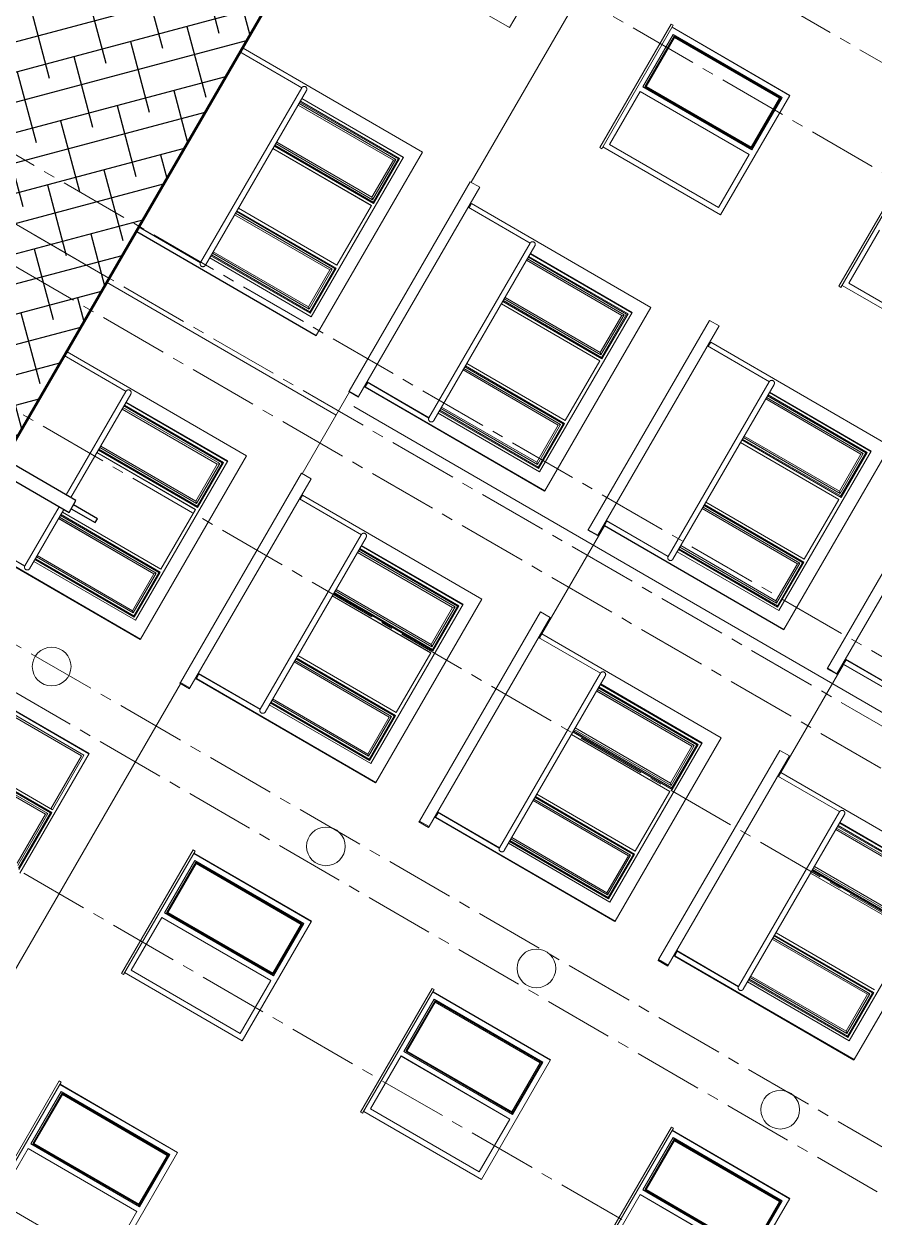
# Model space of a CAD drawing. Header units: millimetres. Extents: x 1373 to 40779, y 1939 to 6439.
# Drawn here: x 4470.7 to 4701.4, y 2608.4 to 2932.1 of the extents above; entities that cross this region are included whole.
import ezdxf

# ---------------------------------------------------------------- set-up
doc = ezdxf.new("R2010")
doc.units = ezdxf.units.MM
doc.linetypes.add('DASHDOTX2', pattern=[50.8, 25.4, -12.7, 0, -12.7])
doc.linetypes.add('IMPORT-CENTER2', pattern=[112.5, 75, -12.5, 12.5, -12.5])
for name, color, linetype, lineweight in [('A-DETL', 6, 'Continuous', 30), ('A-FLOR', 192, 'Continuous', 30), ('A-GLAZ', 151, 'Continuous', 18), ('A-WALL', 20, 'Continuous', 9), ('HESAPLAMALAR', 2, 'Continuous', 30), ('kest', 4, 'DASHDOTX2', 50), ('S-GRID', 252, 'IMPORT-CENTER2', 5)]:
    doc.layers.add(name, color=color, linetype=linetype, lineweight=lineweight)
doc.layers.add('Çember', color=7, linetype='Continuous')

# ---------------------------------------------------------------- blocks, each defined once
blk = doc.blocks.new('A$C1f4491a2')
at = {"layer": 'A-DETL', "lineweight": 25}
h = blk.add_hatch(dxfattribs=at)
h.set_pattern_fill('ANSI38', color=8, scale=10)
h.set_pattern_definition([(45, (-33470.303, -2688.517), (-22.45064, 22.45064), []), (135, (-33470.303, -2688.517), (-67.35192, 22.45064), [79.375, -47.625])])
h.paths.add_polyline_path([(0, 837.2), (0, 332.4), (3291.5, 332.4), (3291.5, 887.2), (1521.6, 887.2), (1521.6, 587.2), (270.3, 837.2)])
at = {"layer": 'A-FLOR', "color": 1, "lineweight": 20}
for p, q in [((1771.7, 1175.2), (1771.7, 1187.2)), ((1429.7, 1175.2), (532.4, 1175.2)), ((1795.7, 1175.2), (1693.2, 1175.2)), ((2906.6, 1175.2), (2058.7, 1175.2))]:
    blk.add_line(p, q, dxfattribs=at)
at = {"layer": 'A-GLAZ'}
for p, q in [((1200.2, 1884.7), (1200.2, 2021.2)), ((1200.3, 2021.2), (1200.3, 1884.7)), ((1206.1, 1884.7), (1206.1, 2021.2)), ((1206.1, 2021.2), (1271.7, 2021.2)), ((1207.2, 2020.3), (1207.2, 1886.5)), ((1207.2, 2020.3), (1270.7, 2020.3)), ((1270.7, 2020.3), (1269.6, 2019.2)), ((1270.7, 1886.5), (1270.7, 2020.3)), ((1271.6, 1884.7), (1271.6, 2021.2)), ((1271.7, 2021.2), (1271.7, 1884.7)), ((1277.7, 1879.7), (1277.7, 2027.2)), ((1208.1, 1887.5), (1208.1, 2019.2)), ((1208.1, 2019.2), (1269.6, 2019.2)), ((1269.5, 2019.2), (1269.5, 1887.5)), ((1269.6, 2019.2), (1269.6, 1887.5)), ((1442.8, 1787.2), (1442.8, 2012.2)), ((1442.8, 2012.2), (1443.4, 2012.2)), ((1673.2, 2012.2), (1443.4, 2012.2)), ((1443.4, 2012.2), (1443.4, 1787.2)), ((1673.2, 1787.2), (1673.2, 2012.2)), ((1808.7, 1787.2), (1808.7, 2012.2)), ((1809, 2012.2), (1809, 1787.2)), ((1458.4, 1869.8), (1458.4, 1997.2)), ((1458.4, 1997.2), (1658.2, 1997.2)), ((1460.6, 1869.8), (1460.6, 1994.2)), ((1460.6, 1994.2), (1460.6, 1994.2)), ((1461.7, 1993.2), (1460.6, 1994.2)), ((1460.6, 1994.2), (1517, 1994.2)), ((1460.6, 1994.2), (1460.6, 1869.8)), ((1517, 1994.2), (1516, 1993.2)), ((1517, 1994.2), (1517, 1869.8)), ((1597.9, 1869.8), (1597.9, 1994.2)), ((1598, 1869.8), (1598, 1994.2)), ((1654.4, 1994.2), (1654.4, 1869.8)), ((1657.4, 1997.2), (1657.4, 1869.8)), ((1657.6, 1869.8), (1657.6, 1997.2)), ((1658.2, 1997.2), (1658.2, 1869.8)), ((1461.7, 1869.8), (1461.7, 1993.2)), ((1516, 1993.2), (1461.7, 1993.2)), ((1465.6, 1989.2), (1463.9, 1991)), ((1463.9, 1991), (1463.9, 1869.8)), ((1513.8, 1991), (1463.9, 1991)), ((1465.6, 1989.2), (1465.6, 1869.8)), ((1512, 1989.2), (1465.6, 1989.2)), ((1513.8, 1991), (1512, 1989.2)), ((1512, 1989.2), (1512, 1869.8)), ((1512, 1869.8), (1512, 1989.2)), ((1513.8, 1869.8), (1513.8, 1991)), ((1516, 1993.2), (1516, 1869.8)), ((1520, 1869.8), (1520, 1993.2)), ((1594.8, 1993.2), (1594.8, 1869.8)), ((1594.9, 1993.2), (1594.9, 1869.8)), ((1599.2, 1993.1), (1599.2, 1869.8)), ((1601.1, 1869.8), (1601.1, 1991.1)), ((1603, 1989.2), (1603, 1869.8)), ((1649.3, 1989.2), (1649.3, 1869.8)), ((1649.4, 1869.8), (1649.4, 1989.2)), ((1651.3, 1869.8), (1651.3, 1991.1)), ((1653.3, 1993.1), (1653.3, 1869.8)), ((1125.7, 1879.7), (1280.6, 1879.7)), ((1200.3, 1884.7), (1133.9, 1884.7)), ((1271.7, 1884.7), (1206.1, 1884.7)), ((1207.2, 1886.5), (1208.1, 1887.5)), ((1207.2, 1886.5), (1270.7, 1886.5)), ((1269.6, 1887.5), (1208.1, 1887.5)), ((1270.7, 1886.5), (1269.6, 1887.5)), ((1280.6, 1879.7), (1280.6, 1877.2)), ((1280.6, 1877.2), (1125.7, 1877.2)), ((1449.2, 1869.8), (1448.2, 1869.8)), ((1668.1, 1869.8), (1449.2, 1869.8)), ((1668.1, 1869.8), (1667.2, 1869.8)), ((1448.2, 1863.8), (1449.2, 1863.8)), ((1448.8, 1786.2), (1448.8, 1863.8)), ((1449.2, 1863.9), (1449.2, 1786.2)), ((1449.2, 1863.8), (1668.1, 1863.8)), ((1667.2, 1863.8), (1668.1, 1863.8)), ((1668.1, 1863.9), (1668.1, 1786.2)), ((1814.4, 1786.2), (1814.4, 1863.8)), ((1814.6, 1863.9), (1814.6, 1786.2)), ((1443.4, 1787.2), (1442.8, 1787.2)), ((1443.4, 1787.2), (1448.8, 1787.2)), ((1668.1, 1787.2), (1673.2, 1787.2)), ((1809, 1787.2), (1808.7, 1787.2)), ((1809, 1787.2), (1814.4, 1787.2)), ((1429.8, 1786.2), (1430.9, 1786.2)), ((1429.8, 1786.2), (1429.8, 1774.2)), ((1430.9, 1774.2), (1429.8, 1774.2)), ((1430.9, 1786.2), (1693.2, 1786.2)), ((1430.9, 1774.2), (1430.9, 1786.2)), ((1693.2, 1774.2), (1430.9, 1774.2)), ((1693.2, 1774.2), (1693.2, 1786.2)), ((1795.7, 1786.2), (1796.2, 1786.2)), ((1795.7, 1786.2), (1795.7, 1774.2)), ((1796.2, 1774.2), (1795.7, 1774.2)), ((1796.2, 1786.2), (2058.7, 1786.2)), ((1796.2, 1774.2), (1796.2, 1786.2)), ((2058.7, 1774.2), (1796.2, 1774.2)), ((1277.7, 1579.9), (1277.7, 1727.2)), ((1133.9, 1584.7), (1133.9, 1721.2)), ((1133.9, 1721.2), (1200.3, 1721.2)), ((1200.2, 1584.7), (1200.2, 1721.2)), ((1200.3, 1721.2), (1200.3, 1584.7)), ((1206.1, 1584.7), (1206.1, 1721.2)), ((1206.1, 1721.2), (1271.7, 1721.2)), ((1207.2, 1720.3), (1207.2, 1586.5)), ((1207.2, 1720.3), (1270.7, 1720.3)), ((1208.1, 1719.2), (1207.2, 1720.3)), ((1208.1, 1587.5), (1208.1, 1719.2)), ((1208.1, 1719.2), (1269.6, 1719.2)), ((1269.5, 1719.2), (1269.5, 1587.5)), ((1270.7, 1720.3), (1269.6, 1719.2)), ((1269.6, 1719.2), (1269.6, 1587.5)), ((1270.7, 1586.5), (1270.7, 1720.3)), ((1271.6, 1584.7), (1271.6, 1721.2)), ((1271.7, 1721.2), (1271.7, 1584.7)), ((1442.8, 1487.2), (1442.8, 1712.2)), ((1442.8, 1712.2), (1443.4, 1712.2)), ((1673.2, 1712.2), (1443.4, 1712.2)), ((1443.4, 1712.2), (1443.4, 1487.2)), ((1673.2, 1487.2), (1673.2, 1712.2)), ((1808.7, 1487.2), (1808.7, 1712.2)), ((1808.7, 1712.2), (1809, 1712.2)), ((2039, 1712.2), (1809, 1712.2)), ((1809, 1712.2), (1809, 1487.2)), ((2039, 1487.2), (2039, 1712.2)), ((2169.5, 1584.7), (2169.5, 1721.2)), ((1458.4, 1569.8), (1458.4, 1697.2)), ((1458.4, 1697.2), (1658.2, 1697.2)), ((1657.4, 1697.2), (1657.4, 1569.8)), ((1657.6, 1569.8), (1657.6, 1697.2)), ((1658.2, 1697.2), (1658.2, 1569.8)), ((1824, 1569.8), (1824, 1697.2)), ((1824, 1697.2), (2024, 1697.2)), ((2023.6, 1697.2), (2023.6, 1569.8)), ((2023.7, 1569.8), (2023.7, 1697.2)), ((2024, 1697.2), (2024, 1569.8)), ((1460.6, 1569.8), (1460.6, 1694.2)), ((1460.6, 1694.2), (1460.6, 1694.2)), ((1461.7, 1693.2), (1460.6, 1694.2)), ((1460.6, 1694.2), (1517, 1694.2)), ((1460.6, 1694.2), (1460.6, 1569.8)), ((1461.7, 1569.8), (1461.7, 1693.2)), ((1516, 1693.2), (1461.7, 1693.2)), ((1465.6, 1689.2), (1463.9, 1691)), ((1463.9, 1691), (1463.9, 1569.8)), ((1513.8, 1691), (1463.9, 1691)), ((1465.6, 1689.2), (1465.6, 1569.8)), ((1512, 1689.2), (1465.6, 1689.2)), ((1513.8, 1691), (1512, 1689.2)), ((1512, 1689.2), (1512, 1569.8)), ((1512, 1569.8), (1512, 1689.2)), ((1513.8, 1569.8), (1513.8, 1691)), ((1517, 1694.2), (1516, 1693.2)), ((1516, 1693.2), (1516, 1569.8)), ((1517, 1694.2), (1517, 1569.8)), ((1520, 1569.8), (1520, 1693.2)), ((1520, 1693.2), (1594.9, 1693.2)), ((1594.8, 1693.2), (1594.8, 1569.8)), ((1594.9, 1693.2), (1594.9, 1569.8)), ((1597.9, 1569.8), (1597.9, 1694.2)), ((1597.9, 1694.2), (1598, 1694.2)), ((1598, 1694.2), (1654.4, 1694.2)), ((1598, 1569.8), (1598, 1694.2)), ((1598, 1694.2), (1599.2, 1693.1)), ((1599.2, 1693.1), (1653.3, 1693.1)), ((1599.2, 1693.1), (1599.2, 1569.8)), ((1651.3, 1691.1), (1601.1, 1691.1)), ((1601.1, 1569.8), (1601.1, 1691.1)), ((1601.1, 1691.1), (1603, 1689.2)), ((1649.4, 1689.2), (1603, 1689.2)), ((1603, 1689.2), (1603, 1569.8)), ((1649.3, 1689.2), (1649.3, 1569.8)), ((1649.4, 1689.2), (1651.3, 1691.1)), ((1649.4, 1569.8), (1649.4, 1689.2)), ((1651.3, 1569.8), (1651.3, 1691.1)), ((1653.3, 1693.1), (1654.4, 1694.2)), ((1653.3, 1693.1), (1653.3, 1569.8)), ((1654.4, 1694.2), (1654.4, 1569.8)), ((1826.6, 1569.8), (1826.6, 1694.2)), ((1826.6, 1694.2), (1826.6, 1694.2)), ((1827.7, 1693.2), (1826.6, 1694.2)), ((1826.6, 1694.2), (1883.1, 1694.2)), ((1826.6, 1694.2), (1826.6, 1569.8)), ((1827.7, 1569.8), (1827.7, 1693.2)), ((1882.1, 1693.2), (1827.7, 1693.2)), ((1831.6, 1689.2), (1829.9, 1691)), ((1829.9, 1691), (1829.9, 1569.8)), ((1879.9, 1691), (1829.9, 1691)), ((1831.6, 1689.2), (1831.6, 1569.8)), ((1878.1, 1689.2), (1831.6, 1689.2)), ((1879.9, 1691), (1878.1, 1689.2)), ((1878.1, 1689.2), (1878.1, 1569.8)), ((1878.1, 1569.8), (1878.1, 1689.2)), ((1879.9, 1569.8), (1879.9, 1691)), ((1883.1, 1694.2), (1882.1, 1693.2)), ((1882.1, 1693.2), (1882.1, 1569.8)), ((1883.1, 1694.2), (1883.1, 1569.8)), ((1886.1, 1569.8), (1886.1, 1693.2)), ((1886.1, 1693.2), (1961.1, 1693.2)), ((1961, 1693.2), (1961, 1569.8)), ((1961.1, 1693.2), (1961.1, 1569.8)), ((1964.1, 1694.2), (2020.6, 1694.2)), ((1964.1, 1569.8), (1964.1, 1694.2)), ((1964.1, 1569.8), (1964.1, 1694.2)), ((1964.1, 1694.2), (1964.1, 1694.2)), ((1964.1, 1694.2), (1965.3, 1693.1)), ((1965.3, 1693.1), (2019.4, 1693.1)), ((1965.3, 1693.1), (1965.3, 1569.8)), ((2017.5, 1691.1), (1967.2, 1691.1)), ((1967.2, 1569.8), (1967.2, 1691.1)), ((1967.2, 1691.1), (1969.1, 1689.2)), ((2015.6, 1689.2), (1969.1, 1689.2)), ((1969.1, 1689.2), (1969.1, 1569.8)), ((2015.6, 1689.2), (2017.5, 1691.1)), ((2015.6, 1689.2), (2015.6, 1569.8)), ((2015.6, 1569.8), (2015.6, 1689.2)), ((2017.5, 1569.8), (2017.5, 1691.1)), ((2019.4, 1693.1), (2020.6, 1694.2)), ((2019.4, 1693.1), (2019.4, 1569.8)), ((2020.6, 1694.2), (2020.6, 1569.8)), ((1125.6, 1579.7), (1125.7, 1579.7)), ((1125.6, 1579.7), (1125.6, 1577.2)), ((1125.7, 1579.7), (1280.6, 1579.7)), ((1125.7, 1577.2), (1125.7, 1579.7)), ((1200.3, 1584.7), (1133.9, 1584.7)), ((1271.7, 1584.7), (1206.1, 1584.7)), ((1207.2, 1586.5), (1208.1, 1587.5)), ((1207.2, 1586.5), (1270.7, 1586.5)), ((1269.6, 1587.5), (1208.1, 1587.5)), ((1270.7, 1586.5), (1269.6, 1587.5)), ((1280.6, 1579.7), (1280.6, 1577.2)), ((2161.2, 1579.7), (2316.2, 1579.7)), ((2161.2, 1579.7), (2161.2, 1579.7)), ((2161.2, 1577.2), (2161.2, 1579.7)), ((2161.2, 1579.7), (2161.2, 1577.2)), ((2236, 1584.7), (2169.5, 1584.7)), ((1125.7, 1577.2), (1125.6, 1577.2)), ((1280.6, 1577.2), (1125.7, 1577.2)), ((1449.2, 1569.8), (1448.2, 1569.8)), ((1668.1, 1569.8), (1449.2, 1569.8)), ((1668.1, 1569.8), (1667.2, 1569.8)), ((1814.6, 1569.8), (1814.2, 1569.8)), ((2033.7, 1569.8), (1814.6, 1569.8)), ((2033.7, 1569.8), (2033.2, 1569.8)), ((2161.2, 1577.2), (2161.2, 1577.2)), ((2316.2, 1577.2), (2161.2, 1577.2)), ((1448.2, 1563.8), (1449.2, 1563.8)), ((1448.8, 1486.2), (1448.8, 1563.8)), ((1449.2, 1563.9), (1449.2, 1486.2)), ((1449.2, 1563.8), (1668.1, 1563.8)), ((1667.2, 1563.8), (1668.1, 1563.8)), ((1668.1, 1563.9), (1668.1, 1486.2)), ((1814.2, 1563.8), (1814.6, 1563.8)), ((1814.4, 1486.2), (1814.4, 1563.8)), ((1814.6, 1563.9), (1814.6, 1486.2)), ((1814.6, 1563.8), (2033.7, 1563.8)), ((2033.2, 1563.8), (2033.7, 1563.8)), ((2033.7, 1563.9), (2033.7, 1486.2)), ((1429.8, 1486.2), (1430.9, 1486.2)), ((1429.8, 1486.2), (1429.8, 1474.2)), ((1430.9, 1486.2), (1693.2, 1486.2)), ((1430.9, 1474.2), (1430.9, 1486.2)), ((1443.4, 1487.2), (1442.8, 1487.2)), ((1443.4, 1487.2), (1448.8, 1487.2)), ((1668.1, 1487.2), (1673.2, 1487.2)), ((1693.2, 1474.2), (1693.2, 1486.2)), ((1795.7, 1486.2), (1796.2, 1486.2)), ((1795.7, 1486.2), (1795.7, 1474.2)), ((1796.2, 1486.2), (2058.7, 1486.2)), ((1796.2, 1474.2), (1796.2, 1486.2)), ((1809, 1487.2), (1808.7, 1487.2)), ((1809, 1487.2), (1814.4, 1487.2)), ((2033.7, 1487.2), (2039, 1487.2)), ((2058.7, 1474.2), (2058.7, 1486.2)), ((1430.9, 1474.2), (1429.8, 1474.2)), ((1693.2, 1474.2), (1430.9, 1474.2)), ((1796.2, 1474.2), (1795.7, 1474.2)), ((2058.7, 1474.2), (1796.2, 1474.2)), ((988, 1279.7), (988, 1427.2)), ((1277.7, 1279.7), (1277.7, 1427.2)), ((2313.5, 1279.7), (2313.5, 1427.2)), ((844.1, 1284.7), (844.1, 1421.2)), ((844.1, 1421.2), (910.6, 1421.2)), ((910.5, 1284.7), (910.5, 1421.2)), ((910.6, 1421.2), (910.6, 1284.7)), ((916.4, 1284.7), (916.4, 1421.2)), ((916.4, 1421.2), (982, 1421.2)), ((917.5, 1420.3), (917.5, 1286.5)), ((917.5, 1420.3), (980.9, 1420.3)), ((918.4, 1419.2), (917.5, 1420.3)), ((918.4, 1287.5), (918.4, 1419.2)), ((918.4, 1419.2), (979.9, 1419.2)), ((979.8, 1419.2), (979.8, 1287.5)), ((980.9, 1420.3), (979.9, 1419.2)), ((979.9, 1419.2), (979.9, 1287.5)), ((980.9, 1286.5), (980.9, 1420.3)), ((981.9, 1284.7), (981.9, 1421.2)), ((982, 1421.2), (982, 1284.7)), ((1133.9, 1284.7), (1133.9, 1421.2)), ((1133.9, 1421.2), (1200.3, 1421.2)), ((1200.2, 1284.7), (1200.2, 1421.2)), ((1200.3, 1421.2), (1200.3, 1284.7)), ((1206.1, 1284.7), (1206.1, 1421.2)), ((1206.1, 1421.2), (1271.7, 1421.2)), ((1207.2, 1420.3), (1207.2, 1286.5)), ((1207.2, 1420.3), (1270.7, 1420.3)), ((1208.1, 1419.2), (1207.2, 1420.3)), ((1208.1, 1287.5), (1208.1, 1419.2)), ((1208.1, 1419.2), (1269.6, 1419.2)), ((1269.5, 1419.2), (1269.5, 1287.5)), ((1270.7, 1420.3), (1269.6, 1419.2)), ((1269.6, 1419.2), (1269.6, 1287.5)), ((1270.7, 1286.5), (1270.7, 1420.3)), ((1271.6, 1284.7), (1271.6, 1421.2)), ((1271.7, 1421.2), (1271.7, 1284.7)), ((1442.8, 1187.2), (1442.8, 1412.2)), ((1442.8, 1412.2), (1443.4, 1412.2)), ((1673.2, 1412.2), (1443.4, 1412.2)), ((1443.4, 1412.2), (1443.4, 1187.2)), ((1673.2, 1187.2), (1673.2, 1412.2)), ((1808.7, 1187.2), (1808.7, 1412.2)), ((1808.7, 1412.2), (1809, 1412.2)), ((2039, 1412.2), (1809, 1412.2)), ((1809, 1412.2), (1809, 1187.2)), ((2039, 1187.2), (2039, 1412.2)), ((2169.5, 1284.7), (2169.5, 1421.2)), ((2169.5, 1421.2), (2236, 1421.2)), ((2236, 1284.7), (2236, 1421.2)), ((2236, 1421.2), (2236, 1284.7)), ((2241.8, 1284.7), (2241.8, 1421.2)), ((2241.8, 1421.2), (2307.5, 1421.2)), ((2243, 1420.3), (2243, 1286.5)), ((2243, 1420.3), (2306.5, 1420.3)), ((2244, 1419.2), (2243, 1420.3)), ((2244, 1287.5), (2244, 1419.2)), ((2244, 1419.2), (2305.4, 1419.2)), ((2306.5, 1420.3), (2305.4, 1419.2)), ((2305.4, 1419.2), (2305.4, 1287.5)), ((2305.4, 1419.2), (2305.4, 1287.5)), ((2306.5, 1286.5), (2306.5, 1420.3)), ((2307.5, 1421.2), (2307.5, 1284.7)), ((2307.5, 1284.7), (2307.5, 1421.2)), ((1458.4, 1269.8), (1458.4, 1397.2)), ((1458.4, 1397.2), (1658.2, 1397.2)), ((1460.6, 1269.8), (1460.6, 1394.2)), ((1460.6, 1394.2), (1460.6, 1394.2)), ((1461.7, 1393.2), (1460.6, 1394.2)), ((1460.6, 1394.2), (1517, 1394.2)), ((1460.6, 1394.2), (1460.6, 1269.8)), ((1461.7, 1269.8), (1461.7, 1393.2)), ((1516, 1393.2), (1461.7, 1393.2)), ((1465.6, 1389.2), (1463.9, 1391)), ((1463.9, 1391), (1463.9, 1269.8)), ((1513.8, 1391), (1463.9, 1391)), ((1465.6, 1389.2), (1465.6, 1269.8)), ((1512, 1389.2), (1465.6, 1389.2)), ((1513.8, 1391), (1512, 1389.2)), ((1512, 1389.2), (1512, 1269.8)), ((1512, 1269.8), (1512, 1389.2)), ((1513.8, 1269.8), (1513.8, 1391)), ((1517, 1394.2), (1516, 1393.2)), ((1516, 1393.2), (1516, 1269.8)), ((1517, 1394.2), (1517, 1269.8)), ((1520, 1269.8), (1520, 1393.2)), ((1520, 1393.2), (1594.9, 1393.2)), ((1594.8, 1393.2), (1594.8, 1269.8)), ((1594.9, 1393.2), (1594.9, 1269.8)), ((1597.9, 1269.8), (1597.9, 1394.2)), ((1597.9, 1394.2), (1598, 1394.2)), ((1598, 1394.2), (1654.4, 1394.2)), ((1598, 1269.8), (1598, 1394.2)), ((1598, 1394.2), (1599.2, 1393.1)), ((1599.2, 1393.1), (1653.3, 1393.1)), ((1599.2, 1393.1), (1599.2, 1269.8)), ((1651.3, 1391.1), (1601.1, 1391.1)), ((1601.1, 1269.8), (1601.1, 1391.1)), ((1601.1, 1391.1), (1603, 1389.2)), ((1649.4, 1389.2), (1603, 1389.2)), ((1603, 1389.2), (1603, 1269.8)), ((1649.3, 1389.2), (1649.3, 1269.8)), ((1649.4, 1389.2), (1651.3, 1391.1)), ((1649.4, 1269.8), (1649.4, 1389.2)), ((1651.3, 1269.8), (1651.3, 1391.1)), ((1653.3, 1393.1), (1654.4, 1394.2)), ((1653.3, 1393.1), (1653.3, 1269.8)), ((1654.4, 1394.2), (1654.4, 1269.8)), ((1657.4, 1397.2), (1657.4, 1269.8)), ((1657.6, 1269.8), (1657.6, 1397.2)), ((1658.2, 1397.2), (1658.2, 1269.8)), ((1824, 1269.8), (1824, 1397.2)), ((1824, 1397.2), (2024, 1397.2)), ((1826.6, 1269.8), (1826.6, 1394.2)), ((1826.6, 1394.2), (1826.6, 1394.2)), ((1827.7, 1393.2), (1826.6, 1394.2)), ((1826.6, 1394.2), (1883.1, 1394.2)), ((1826.6, 1394.2), (1826.6, 1269.8)), ((1827.7, 1269.8), (1827.7, 1393.2)), ((1882.1, 1393.2), (1827.7, 1393.2)), ((1831.6, 1389.2), (1829.9, 1391)), ((1829.9, 1391), (1829.9, 1269.8)), ((1879.9, 1391), (1829.9, 1391)), ((1831.6, 1389.2), (1831.6, 1269.8)), ((1878.1, 1389.2), (1831.6, 1389.2)), ((1879.9, 1391), (1878.1, 1389.2)), ((1878.1, 1389.2), (1878.1, 1269.8)), ((1878.1, 1269.8), (1878.1, 1389.2)), ((1879.9, 1269.8), (1879.9, 1391)), ((1883.1, 1394.2), (1882.1, 1393.2)), ((1882.1, 1393.2), (1882.1, 1269.8)), ((1883.1, 1394.2), (1883.1, 1269.8)), ((1886.1, 1269.8), (1886.1, 1393.2)), ((1886.1, 1393.2), (1961.1, 1393.2)), ((1961, 1393.2), (1961, 1269.8)), ((1961.1, 1393.2), (1961.1, 1269.8)), ((1964.1, 1394.2), (2020.6, 1394.2)), ((1964.1, 1269.8), (1964.1, 1394.2)), ((1964.1, 1269.8), (1964.1, 1394.2)), ((1964.1, 1394.2), (1964.1, 1394.2)), ((1964.1, 1394.2), (1965.3, 1393.1)), ((1965.3, 1393.1), (2019.4, 1393.1)), ((1965.3, 1393.1), (1965.3, 1269.8)), ((2017.5, 1391.1), (1967.2, 1391.1)), ((1967.2, 1269.8), (1967.2, 1391.1)), ((1967.2, 1391.1), (1969.1, 1389.2)), ((2015.6, 1389.2), (1969.1, 1389.2)), ((1969.1, 1389.2), (1969.1, 1269.8)), ((2015.6, 1389.2), (2017.5, 1391.1)), ((2015.6, 1389.2), (2015.6, 1269.8)), ((2015.6, 1269.8), (2015.6, 1389.2)), ((2017.5, 1269.8), (2017.5, 1391.1)), ((2019.4, 1393.1), (2020.6, 1394.2)), ((2019.4, 1393.1), (2019.4, 1269.8)), ((2020.6, 1394.2), (2020.6, 1269.8)), ((2023.6, 1397.2), (2023.6, 1269.8)), ((2023.7, 1269.8), (2023.7, 1397.2)), ((2024, 1397.2), (2024, 1269.8)), ((910.6, 1284.7), (844.1, 1284.7)), ((982, 1284.7), (916.4, 1284.7)), ((917.5, 1286.5), (918.4, 1287.5)), ((917.5, 1286.5), (980.9, 1286.5)), ((979.9, 1287.5), (918.4, 1287.5)), ((980.9, 1286.5), (979.9, 1287.5)), ((1200.3, 1284.7), (1133.9, 1284.7)), ((1271.7, 1284.7), (1206.1, 1284.7)), ((1207.2, 1286.5), (1208.1, 1287.5)), ((1207.2, 1286.5), (1270.7, 1286.5)), ((1269.6, 1287.5), (1208.1, 1287.5)), ((1270.7, 1286.5), (1269.6, 1287.5)), ((2236, 1284.7), (2169.5, 1284.7)), ((2307.5, 1284.7), (2241.8, 1284.7)), ((2243, 1286.5), (2244, 1287.5)), ((2243, 1286.5), (2306.5, 1286.5)), ((2305.4, 1287.5), (2244, 1287.5)), ((2306.5, 1286.5), (2305.4, 1287.5)), ((836, 1279.7), (990.8, 1279.7)), ((990.8, 1277.2), (836, 1277.2)), ((990.8, 1279.7), (990.8, 1277.2)), ((1125.6, 1279.7), (1125.7, 1279.7)), ((1125.6, 1279.7), (1125.6, 1277.2)), ((1125.7, 1277.2), (1125.6, 1277.2)), ((1125.7, 1279.7), (1280.6, 1279.7)), ((1125.7, 1277.2), (1125.7, 1279.7)), ((1280.6, 1277.2), (1125.7, 1277.2)), ((1280.6, 1279.7), (1280.6, 1277.2)), ((1449.2, 1269.8), (1448.2, 1269.8)), ((1668.1, 1269.8), (1449.2, 1269.8)), ((1668.1, 1269.8), (1667.2, 1269.8)), ((1814.6, 1269.8), (1814.2, 1269.8)), ((2033.7, 1269.8), (1814.6, 1269.8)), ((2033.7, 1269.8), (2033.2, 1269.8)), ((2161.2, 1279.7), (2316.2, 1279.7)), ((2161.2, 1279.7), (2161.2, 1279.7)), ((2161.2, 1277.2), (2161.2, 1279.7)), ((2161.2, 1279.7), (2161.2, 1277.2)), ((2161.2, 1277.2), (2161.2, 1277.2)), ((2316.2, 1277.2), (2161.2, 1277.2)), ((2316.2, 1279.7), (2316.2, 1277.2)), ((1448.2, 1263.8), (1449.2, 1263.8)), ((1448.8, 1186.2), (1448.8, 1263.8)), ((1449.2, 1263.9), (1449.2, 1186.2)), ((1449.2, 1263.8), (1668.1, 1263.8)), ((1667.2, 1263.8), (1668.1, 1263.8)), ((1668.1, 1263.9), (1668.1, 1186.2)), ((1814.2, 1263.8), (1814.6, 1263.8)), ((1814.4, 1186.2), (1814.4, 1263.8)), ((1814.6, 1263.9), (1814.6, 1186.2)), ((1814.6, 1263.8), (2033.7, 1263.8)), ((2033.2, 1263.8), (2033.7, 1263.8)), ((2033.7, 1263.9), (2033.7, 1186.2)), ((1429.8, 1186.2), (1430.9, 1186.2)), ((1429.8, 1186.2), (1429.8, 1174.2)), ((1430.9, 1186.2), (1693.2, 1186.2)), ((1430.9, 1174.2), (1430.9, 1186.2)), ((1443.4, 1187.2), (1442.8, 1187.2)), ((1443.4, 1187.2), (1448.8, 1187.2)), ((1668.1, 1187.2), (1673.2, 1187.2)), ((1693.2, 1174.2), (1693.2, 1186.2)), ((1795.7, 1186.2), (1796.2, 1186.2)), ((1795.7, 1186.2), (1795.7, 1174.2)), ((1796.2, 1186.2), (2058.7, 1186.2)), ((1796.2, 1174.2), (1796.2, 1186.2)), ((1809, 1187.2), (1808.7, 1187.2)), ((1809, 1187.2), (1814.4, 1187.2)), ((2033.7, 1187.2), (2039, 1187.2)), ((2058.7, 1174.2), (2058.7, 1186.2)), ((1430.9, 1174.2), (1429.8, 1174.2)), ((1693.2, 1174.2), (1430.9, 1174.2)), ((1796.2, 1174.2), (1795.7, 1174.2)), ((2058.7, 1174.2), (1796.2, 1174.2)), ((1314.2, 1127.2), (1314.2, 982.3)), ((1167.4, 1124.2), (1238.8, 1124.2)), ((1237.8, 1123.2), (1168.5, 1123.2)), ((1235.6, 1121), (1170.7, 1121)), ((1233.8, 1119.2), (1172.4, 1119.2)), ((1235.6, 1121), (1233.8, 1119.2)), ((1233.8, 1119.2), (1233.8, 987.5)), ((1233.8, 987.5), (1233.8, 1119.2)), ((1235.6, 985.8), (1235.6, 1121)), ((1238.8, 1124.2), (1237.8, 1123.2)), ((1237.8, 1123.2), (1237.8, 983.6)), ((1238.8, 1124.2), (1238.8, 982.5)), ((1241.8, 983.5), (1241.8, 1123.2)), ((1241.8, 1123.2), (1310.2, 1123.2)), ((1241.8, 1121.2), (1241.8, 1123.2)), ((1310.2, 1123.2), (1241.8, 1123.2)), ((1308.2, 1121.2), (1241.8, 1121.2)), ((1308.1, 985.5), (1308.1, 1121.2)), ((1308.2, 1121.2), (1308.2, 985.5)), ((1310.2, 1123.2), (1310.2, 983.5)), ((1310.2, 983.5), (1310.2, 1123.2)), ((1449.3, 888.2), (1449.3, 1113.2)), ((1449.3, 1113.2), (1449.9, 1113.2)), ((1679.7, 1113.2), (1449.9, 1113.2)), ((1449.9, 1113.2), (1449.9, 888.2)), ((1679.7, 888.2), (1679.7, 1113.2)), ((1830.2, 888.2), (1830.2, 1113.2)), ((1830.2, 1113.2), (1830.5, 1113.2)), ((2060.4, 1113.2), (1830.5, 1113.2)), ((1830.5, 1113.2), (1830.5, 888.2)), ((2060.4, 888.2), (2060.4, 1113.2)), ((1464.9, 970.8), (1464.9, 1098.2)), ((1464.9, 1098.2), (1664.7, 1098.2)), ((1467.1, 970.8), (1467.1, 1095.2)), ((1467.1, 1095.2), (1467.1, 1095.2)), ((1468.2, 1094.2), (1467.1, 1095.2)), ((1467.1, 1095.2), (1523.6, 1095.2)), ((1467.1, 1095.2), (1467.1, 970.8)), ((1468.2, 970.8), (1468.2, 1094.2)), ((1522.5, 1094.2), (1468.2, 1094.2)), ((1472.1, 1090.2), (1470.4, 1092)), ((1470.4, 1092), (1470.4, 970.8)), ((1520.3, 1092), (1470.4, 1092)), ((1472.1, 1090.2), (1472.1, 970.8)), ((1518.6, 1090.2), (1472.1, 1090.2)), ((1518.5, 1090.2), (1518.5, 970.8)), ((1520.3, 1092), (1518.6, 1090.2)), ((1518.6, 970.8), (1518.6, 1090.2)), ((1520.3, 970.8), (1520.3, 1092)), ((1523.6, 1095.2), (1522.5, 1094.2)), ((1522.5, 1094.2), (1522.5, 970.8)), ((1523.6, 1095.2), (1523.6, 970.8)), ((1526.5, 970.8), (1526.5, 1094.2)), ((1526.5, 1094.2), (1601.5, 1094.2)), ((1601.3, 1094.2), (1601.3, 970.8)), ((1601.5, 1094.2), (1601.5, 970.8)), ((1604.5, 1095.2), (1660.9, 1095.2)), ((1604.5, 970.8), (1604.5, 1095.2)), ((1604.5, 970.8), (1604.5, 1095.2)), ((1604.5, 1095.2), (1604.5, 1095.2)), ((1604.5, 1095.2), (1605.7, 1094.1)), ((1605.7, 1094.1), (1659.8, 1094.1)), ((1605.7, 1094.1), (1605.7, 970.8)), ((1657.8, 1092.1), (1607.6, 1092.1)), ((1607.6, 970.8), (1607.6, 1092.1)), ((1607.6, 1092.1), (1609.5, 1090.2)), ((1655.9, 1090.2), (1609.5, 1090.2)), ((1609.5, 1090.2), (1609.5, 970.8)), ((1655.9, 1090.2), (1657.8, 1092.1)), ((1655.9, 1090.2), (1655.9, 970.8)), ((1655.9, 970.8), (1655.9, 1090.2)), ((1657.8, 970.8), (1657.8, 1092.1)), ((1659.8, 1094.1), (1660.9, 1095.2)), ((1659.8, 1094.1), (1659.8, 970.8)), ((1660.9, 1095.2), (1660.9, 970.8)), ((1663.9, 1098.2), (1663.9, 970.8)), ((1664.1, 970.8), (1664.1, 1098.2)), ((1664.7, 1098.2), (1664.7, 970.8)), ((1845.5, 970.8), (1845.5, 1098.2)), ((1845.5, 1098.2), (2045.4, 1098.2)), ((1848.1, 970.8), (1848.1, 1095.2)), ((1848.1, 1095.2), (1848.1, 1095.2)), ((1849.2, 1094.2), (1848.1, 1095.2)), ((1848.1, 1095.2), (1904.6, 1095.2)), ((1848.1, 1095.2), (1848.1, 970.8)), ((1849.2, 970.8), (1849.2, 1094.2)), ((1903.6, 1094.2), (1849.2, 1094.2)), ((1853.1, 1090.2), (1851.4, 1092)), ((1851.4, 1092), (1851.4, 970.8)), ((1901.4, 1092), (1851.4, 1092)), ((1853.1, 1090.2), (1853.1, 970.8)), ((1899.6, 1090.2), (1853.1, 1090.2)), ((1901.4, 1092), (1899.6, 1090.2)), ((1899.6, 1090.2), (1899.6, 970.8)), ((1899.6, 970.8), (1899.6, 1090.2)), ((1901.4, 970.8), (1901.4, 1092)), ((1904.6, 1095.2), (1903.6, 1094.2)), ((1903.6, 1094.2), (1903.6, 970.8)), ((1904.6, 1095.2), (1904.6, 970.8)), ((1907.6, 970.8), (1907.6, 1094.2)), ((1907.6, 1094.2), (1982.6, 1094.2)), ((1982.5, 1094.2), (1982.5, 970.8)), ((1982.6, 1094.2), (1982.6, 970.8)), ((1985.6, 1095.2), (2042.1, 1095.2)), ((1985.6, 970.8), (1985.6, 1095.2)), ((1985.6, 970.8), (1985.6, 1095.2)), ((1985.6, 1095.2), (1985.6, 1095.2)), ((1985.6, 1095.2), (1986.8, 1094.1)), ((1986.8, 1094.1), (2040.9, 1094.1)), ((1986.8, 1094.1), (1986.8, 970.8)), ((2039, 1092.1), (1988.7, 1092.1)), ((1988.7, 970.8), (1988.7, 1092.1)), ((1988.7, 1092.1), (1990.6, 1090.2)), ((2037.1, 1090.2), (1990.6, 1090.2)), ((1990.6, 1090.2), (1990.6, 970.8)), ((2037.1, 1090.2), (2039, 1092.1)), ((2037.1, 1090.2), (2037.1, 970.8)), ((2037.1, 970.8), (2037.1, 1090.2)), ((2039, 970.8), (2039, 1092.1)), ((2040.9, 1094.1), (2042.1, 1095.2)), ((2040.9, 1094.1), (2040.9, 970.8)), ((2042.1, 1095.2), (2042.1, 970.8)), ((2045.1, 1098.2), (2045.1, 970.8)), ((2045.2, 970.8), (2045.2, 1098.2)), ((2045.4, 1098.2), (2045.4, 970.8)), ((1455.7, 970.8), (1454.8, 970.8)), ((1454.8, 964.8), (1455.7, 964.8)), ((1455.4, 887.2), (1455.4, 964.8)), ((1529.9, 970.8), (1455.7, 970.8)), ((1455.7, 964.9), (1455.7, 887.2)), ((1455.7, 964.8), (1529.9, 964.8)), ((1674.6, 970.8), (1544.9, 970.8)), ((1544.9, 964.8), (1674.6, 964.8)), ((1674.6, 970.8), (1673.7, 970.8)), ((1673.7, 964.8), (1674.6, 964.8)), ((1674.6, 964.9), (1674.6, 887.2)), ((1836.1, 970.8), (1835.6, 970.8)), ((1835.6, 964.8), (1836.1, 964.8)), ((1835.9, 887.2), (1835.9, 964.8)), ((2055.2, 970.8), (1836.1, 970.8)), ((1836.1, 964.9), (1836.1, 887.2)), ((1836.1, 964.8), (2055.2, 964.8)), ((2055.2, 970.8), (2054.7, 970.8)), ((2054.7, 964.8), (2055.2, 964.8)), ((2055.2, 964.9), (2055.2, 887.2)), ((1674.6, 888.2), (1679.7, 888.2)), ((1830.5, 888.2), (1830.2, 888.2)), ((1830.5, 888.2), (1835.9, 888.2)), ((2055.2, 888.2), (2060.4, 888.2))]:
    blk.add_line(p, q, dxfattribs=at)
for points, knots in [([(1449.2, 1869.8), (1449.1, 1869.8), (1449, 1869.8), (1448.8, 1869.7), (1448.6, 1869.7), (1448.4, 1869.7), (1448.2, 1869.6), (1448.1, 1869.5), (1447.9, 1869.5), (1447.7, 1869.4), (1447.6, 1869.3), (1447.4, 1869.1), (1447.2, 1868.9), (1447, 1868.8), (1446.9, 1868.6), (1446.7, 1868.3), (1446.5, 1867.9), (1446.4, 1867.4), (1446.3, 1867), (1446.3, 1866.8)], [0.5, 0.5, 0.5, 0.5, 0.5208333, 0.5416667, 0.5625, 0.5833333, 0.6041667, 0.625, 0.6458333, 0.6666667, 0.6875, 0.7083333, 0.75, 0.7708333, 0.7916667, 0.8333333, 0.875, 0.9166667, 1, 1, 1, 1]), ([(1446.3, 1866.8), (1446.3, 1866.5), (1446.4, 1866.1), (1446.5, 1865.6), (1446.7, 1865.3), (1446.9, 1865), (1447, 1864.8), (1447.2, 1864.6), (1447.4, 1864.4), (1447.7, 1864.2), (1447.9, 1864.1), (1448.1, 1864), (1448.2, 1863.9), (1448.4, 1863.9), (1448.6, 1863.8), (1448.8, 1863.8), (1449, 1863.8), (1449.1, 1863.8), (1449.2, 1863.8)], [0, 0, 0, 0, 0.0833333, 0.125, 0.1666667, 0.2083333, 0.2291667, 0.25, 0.2916667, 0.3333333, 0.3541667, 0.375, 0.3958333, 0.4166667, 0.4375, 0.4583333, 0.4791667, 0.5, 0.5, 0.5, 0.5]), ([(1668.1, 1869.8), (1668.2, 1869.8), (1668.3, 1869.8), (1668.5, 1869.7), (1668.7, 1869.7), (1668.9, 1869.7), (1669.1, 1869.6), (1669.3, 1869.5), (1669.5, 1869.5), (1669.7, 1869.4), (1669.8, 1869.3), (1670.1, 1869.1), (1670.3, 1868.9), (1670.5, 1868.8), (1670.6, 1868.6), (1670.8, 1868.3), (1671, 1867.9), (1671.2, 1867.4), (1671.2, 1867), (1671.2, 1866.8)], [0.5, 0.5, 0.5, 0.5, 0.5208333, 0.5416667, 0.5625, 0.5833333, 0.6041667, 0.625, 0.6458333, 0.6666667, 0.6875, 0.7083333, 0.75, 0.7708333, 0.7916667, 0.8333333, 0.875, 0.9166667, 1, 1, 1, 1]), ([(1671.2, 1866.8), (1671.2, 1866.5), (1671.2, 1866.1), (1671, 1865.6), (1670.8, 1865.3), (1670.6, 1865), (1670.5, 1864.8), (1670.3, 1864.6), (1670, 1864.4), (1669.7, 1864.2), (1669.5, 1864.1), (1669.3, 1864), (1669.1, 1863.9), (1668.9, 1863.9), (1668.7, 1863.8), (1668.5, 1863.8), (1668.3, 1863.8), (1668.2, 1863.8), (1668.1, 1863.8)], [0, 0, 0, 0, 0.0833333, 0.125, 0.1666667, 0.2083333, 0.2291667, 0.25, 0.2916667, 0.3333333, 0.3541667, 0.375, 0.3958333, 0.4166667, 0.4375, 0.4583333, 0.4791667, 0.5, 0.5, 0.5, 0.5]), ([(1449.2, 1569.8), (1449.1, 1569.8), (1449, 1569.8), (1448.8, 1569.7), (1448.6, 1569.7), (1448.4, 1569.7), (1448.2, 1569.6), (1448.1, 1569.5), (1447.9, 1569.5), (1447.7, 1569.4), (1447.6, 1569.3), (1447.4, 1569.1), (1447.2, 1568.9), (1447, 1568.8), (1446.9, 1568.6), (1446.7, 1568.3), (1446.5, 1567.9), (1446.4, 1567.4), (1446.3, 1567), (1446.3, 1566.8)], [0.5, 0.5, 0.5, 0.5, 0.5208333, 0.5416667, 0.5625, 0.5833333, 0.6041667, 0.625, 0.6458333, 0.6666667, 0.6875, 0.7083333, 0.75, 0.7708333, 0.7916667, 0.8333333, 0.875, 0.9166667, 1, 1, 1, 1]), ([(1446.3, 1566.8), (1446.3, 1566.5), (1446.4, 1566.1), (1446.5, 1565.6), (1446.7, 1565.3), (1446.9, 1565), (1447, 1564.8), (1447.2, 1564.6), (1447.4, 1564.4), (1447.7, 1564.2), (1447.9, 1564.1), (1448.1, 1564), (1448.2, 1563.9), (1448.4, 1563.9), (1448.6, 1563.8), (1448.8, 1563.8), (1449, 1563.8), (1449.1, 1563.8), (1449.2, 1563.8)], [0, 0, 0, 0, 0.0833333, 0.125, 0.1666667, 0.2083333, 0.2291667, 0.25, 0.2916667, 0.3333333, 0.3541667, 0.375, 0.3958333, 0.4166667, 0.4375, 0.4583333, 0.4791667, 0.5, 0.5, 0.5, 0.5]), ([(1668.1, 1569.8), (1668.2, 1569.8), (1668.3, 1569.8), (1668.5, 1569.7), (1668.7, 1569.7), (1668.9, 1569.7), (1669.1, 1569.6), (1669.3, 1569.5), (1669.5, 1569.5), (1669.7, 1569.4), (1669.8, 1569.3), (1670.1, 1569.1), (1670.3, 1568.9), (1670.5, 1568.8), (1670.6, 1568.6), (1670.8, 1568.3), (1671, 1567.9), (1671.2, 1567.4), (1671.2, 1567), (1671.2, 1566.8)], [0.5, 0.5, 0.5, 0.5, 0.5208333, 0.5416667, 0.5625, 0.5833333, 0.6041667, 0.625, 0.6458333, 0.6666667, 0.6875, 0.7083333, 0.75, 0.7708333, 0.7916667, 0.8333333, 0.875, 0.9166667, 1, 1, 1, 1]), ([(1671.2, 1566.8), (1671.2, 1566.5), (1671.2, 1566.1), (1671, 1565.6), (1670.8, 1565.3), (1670.6, 1565), (1670.5, 1564.8), (1670.3, 1564.6), (1670, 1564.4), (1669.7, 1564.2), (1669.5, 1564.1), (1669.3, 1564), (1669.1, 1563.9), (1668.9, 1563.9), (1668.7, 1563.8), (1668.5, 1563.8), (1668.3, 1563.8), (1668.2, 1563.8), (1668.1, 1563.8)], [0, 0, 0, 0, 0.0833333, 0.125, 0.1666667, 0.2083333, 0.2291667, 0.25, 0.2916667, 0.3333333, 0.3541667, 0.375, 0.3958333, 0.4166667, 0.4375, 0.4583333, 0.4791667, 0.5, 0.5, 0.5, 0.5]), ([(1814.6, 1569.8), (1814.5, 1569.8), (1814.4, 1569.8), (1814.2, 1569.7), (1814, 1569.7), (1813.8, 1569.7), (1813.6, 1569.6), (1813.4, 1569.5), (1813.3, 1569.5), (1813.1, 1569.4), (1812.9, 1569.3), (1812.7, 1569.1), (1812.5, 1568.9), (1812.4, 1568.8), (1812.2, 1568.6), (1812, 1568.3), (1811.9, 1567.9), (1811.7, 1567.4), (1811.6, 1567), (1811.6, 1566.8)], [0.5, 0.5, 0.5, 0.5, 0.5208333, 0.5416667, 0.5625, 0.5833333, 0.6041667, 0.625, 0.6458333, 0.6666667, 0.6875, 0.7083333, 0.75, 0.7708333, 0.7916667, 0.8333333, 0.875, 0.9166667, 1, 1, 1, 1]), ([(1811.6, 1566.8), (1811.6, 1566.5), (1811.7, 1566.1), (1811.9, 1565.6), (1812, 1565.3), (1812.2, 1565), (1812.4, 1564.8), (1812.5, 1564.6), (1812.8, 1564.4), (1813, 1564.2), (1813.3, 1564.1), (1813.4, 1564), (1813.6, 1563.9), (1813.8, 1563.9), (1814, 1563.8), (1814.2, 1563.8), (1814.4, 1563.8), (1814.5, 1563.8), (1814.6, 1563.8)], [0, 0, 0, 0, 0.0833333, 0.125, 0.1666667, 0.2083333, 0.2291667, 0.25, 0.2916667, 0.3333333, 0.3541667, 0.375, 0.3958333, 0.4166667, 0.4375, 0.4583333, 0.4791667, 0.5, 0.5, 0.5, 0.5]), ([(2033.7, 1569.8), (2033.7, 1569.8), (2033.9, 1569.8), (2034.1, 1569.7), (2034.3, 1569.7), (2034.5, 1569.7), (2034.7, 1569.6), (2034.8, 1569.5), (2035, 1569.5), (2035.2, 1569.4), (2035.4, 1569.3), (2035.6, 1569.1), (2035.8, 1568.9), (2036, 1568.8), (2036.1, 1568.6), (2036.3, 1568.3), (2036.5, 1567.9), (2036.7, 1567.4), (2036.7, 1567), (2036.7, 1566.8)], [0.5, 0.5, 0.5, 0.5, 0.5208333, 0.5416667, 0.5625, 0.5833333, 0.6041667, 0.625, 0.6458333, 0.6666667, 0.6875, 0.7083333, 0.75, 0.7708333, 0.7916667, 0.8333333, 0.875, 0.9166667, 1, 1, 1, 1]), ([(2036.7, 1566.8), (2036.7, 1566.5), (2036.7, 1566.1), (2036.5, 1565.6), (2036.3, 1565.3), (2036.1, 1565), (2036, 1564.8), (2035.8, 1564.6), (2035.5, 1564.4), (2035.3, 1564.2), (2035, 1564.1), (2034.8, 1564), (2034.7, 1563.9), (2034.5, 1563.9), (2034.3, 1563.8), (2034.1, 1563.8), (2033.9, 1563.8), (2033.7, 1563.8), (2033.7, 1563.8)], [0, 0, 0, 0, 0.0833333, 0.125, 0.1666667, 0.2083333, 0.2291667, 0.25, 0.2916667, 0.3333333, 0.3541667, 0.375, 0.3958333, 0.4166667, 0.4375, 0.4583333, 0.4791667, 0.5, 0.5, 0.5, 0.5]), ([(1449.2, 1269.8), (1449.1, 1269.8), (1449, 1269.8), (1448.8, 1269.7), (1448.6, 1269.7), (1448.4, 1269.7), (1448.2, 1269.6), (1448.1, 1269.5), (1447.9, 1269.5), (1447.7, 1269.4), (1447.6, 1269.3), (1447.4, 1269.1), (1447.2, 1268.9), (1447, 1268.8), (1446.9, 1268.6), (1446.7, 1268.3), (1446.5, 1267.9), (1446.4, 1267.4), (1446.3, 1267), (1446.3, 1266.8)], [0.5, 0.5, 0.5, 0.5, 0.5208333, 0.5416667, 0.5625, 0.5833333, 0.6041667, 0.625, 0.6458333, 0.6666667, 0.6875, 0.7083333, 0.75, 0.7708333, 0.7916667, 0.8333333, 0.875, 0.9166667, 1, 1, 1, 1]), ([(1668.1, 1269.8), (1668.2, 1269.8), (1668.3, 1269.8), (1668.5, 1269.7), (1668.7, 1269.7), (1668.9, 1269.7), (1669.1, 1269.6), (1669.3, 1269.5), (1669.5, 1269.5), (1669.7, 1269.4), (1669.8, 1269.3), (1670.1, 1269.1), (1670.3, 1268.9), (1670.5, 1268.8), (1670.6, 1268.6), (1670.8, 1268.3), (1671, 1267.9), (1671.2, 1267.4), (1671.2, 1267), (1671.2, 1266.8)], [0.5, 0.5, 0.5, 0.5, 0.5208333, 0.5416667, 0.5625, 0.5833333, 0.6041667, 0.625, 0.6458333, 0.6666667, 0.6875, 0.7083333, 0.75, 0.7708333, 0.7916667, 0.8333333, 0.875, 0.9166667, 1, 1, 1, 1]), ([(1814.6, 1269.8), (1814.5, 1269.8), (1814.4, 1269.8), (1814.2, 1269.7), (1814, 1269.7), (1813.8, 1269.7), (1813.6, 1269.6), (1813.4, 1269.5), (1813.3, 1269.5), (1813.1, 1269.4), (1812.9, 1269.3), (1812.7, 1269.1), (1812.5, 1268.9), (1812.4, 1268.8), (1812.2, 1268.6), (1812, 1268.3), (1811.9, 1267.9), (1811.7, 1267.4), (1811.6, 1267), (1811.6, 1266.8)], [0.5, 0.5, 0.5, 0.5, 0.5208333, 0.5416667, 0.5625, 0.5833333, 0.6041667, 0.625, 0.6458333, 0.6666667, 0.6875, 0.7083333, 0.75, 0.7708333, 0.7916667, 0.8333333, 0.875, 0.9166667, 1, 1, 1, 1]), ([(2033.7, 1269.8), (2033.7, 1269.8), (2033.9, 1269.8), (2034.1, 1269.7), (2034.3, 1269.7), (2034.5, 1269.7), (2034.7, 1269.6), (2034.8, 1269.5), (2035, 1269.5), (2035.2, 1269.4), (2035.4, 1269.3), (2035.6, 1269.1), (2035.8, 1268.9), (2036, 1268.8), (2036.1, 1268.6), (2036.3, 1268.3), (2036.5, 1267.9), (2036.7, 1267.4), (2036.7, 1267), (2036.7, 1266.8)], [0.5, 0.5, 0.5, 0.5, 0.5208333, 0.5416667, 0.5625, 0.5833333, 0.6041667, 0.625, 0.6458333, 0.6666667, 0.6875, 0.7083333, 0.75, 0.7708333, 0.7916667, 0.8333333, 0.875, 0.9166667, 1, 1, 1, 1]), ([(1446.3, 1266.8), (1446.3, 1266.5), (1446.4, 1266.1), (1446.5, 1265.6), (1446.7, 1265.3), (1446.9, 1265), (1447, 1264.8), (1447.2, 1264.6), (1447.4, 1264.4), (1447.7, 1264.2), (1447.9, 1264.1), (1448.1, 1264), (1448.2, 1263.9), (1448.4, 1263.9), (1448.6, 1263.8), (1448.8, 1263.8), (1449, 1263.8), (1449.1, 1263.8), (1449.2, 1263.8)], [0, 0, 0, 0, 0.0833333, 0.125, 0.1666667, 0.2083333, 0.2291667, 0.25, 0.2916667, 0.3333333, 0.3541667, 0.375, 0.3958333, 0.4166667, 0.4375, 0.4583333, 0.4791667, 0.5, 0.5, 0.5, 0.5]), ([(1671.2, 1266.8), (1671.2, 1266.5), (1671.2, 1266.1), (1671, 1265.6), (1670.8, 1265.3), (1670.6, 1265), (1670.5, 1264.8), (1670.3, 1264.6), (1670, 1264.4), (1669.7, 1264.2), (1669.5, 1264.1), (1669.3, 1264), (1669.1, 1263.9), (1668.9, 1263.9), (1668.7, 1263.8), (1668.5, 1263.8), (1668.3, 1263.8), (1668.2, 1263.8), (1668.1, 1263.8)], [0, 0, 0, 0, 0.0833333, 0.125, 0.1666667, 0.2083333, 0.2291667, 0.25, 0.2916667, 0.3333333, 0.3541667, 0.375, 0.3958333, 0.4166667, 0.4375, 0.4583333, 0.4791667, 0.5, 0.5, 0.5, 0.5]), ([(1811.6, 1266.8), (1811.6, 1266.5), (1811.7, 1266.1), (1811.9, 1265.6), (1812, 1265.3), (1812.2, 1265), (1812.4, 1264.8), (1812.5, 1264.6), (1812.8, 1264.4), (1813, 1264.2), (1813.3, 1264.1), (1813.4, 1264), (1813.6, 1263.9), (1813.8, 1263.9), (1814, 1263.8), (1814.2, 1263.8), (1814.4, 1263.8), (1814.5, 1263.8), (1814.6, 1263.8)], [0, 0, 0, 0, 0.0833333, 0.125, 0.1666667, 0.2083333, 0.2291667, 0.25, 0.2916667, 0.3333333, 0.3541667, 0.375, 0.3958333, 0.4166667, 0.4375, 0.4583333, 0.4791667, 0.5, 0.5, 0.5, 0.5]), ([(2036.7, 1266.8), (2036.7, 1266.5), (2036.7, 1266.1), (2036.5, 1265.6), (2036.3, 1265.3), (2036.1, 1265), (2036, 1264.8), (2035.8, 1264.6), (2035.5, 1264.4), (2035.3, 1264.2), (2035, 1264.1), (2034.8, 1264), (2034.7, 1263.9), (2034.5, 1263.9), (2034.3, 1263.8), (2034.1, 1263.8), (2033.9, 1263.8), (2033.7, 1263.8), (2033.7, 1263.8)], [0, 0, 0, 0, 0.0833333, 0.125, 0.1666667, 0.2083333, 0.2291667, 0.25, 0.2916667, 0.3333333, 0.3541667, 0.375, 0.3958333, 0.4166667, 0.4375, 0.4583333, 0.4791667, 0.5, 0.5, 0.5, 0.5]), ([(1455.7, 970.8), (1455.6, 970.8), (1455.5, 970.8), (1455.3, 970.7), (1455.1, 970.7), (1454.9, 970.7), (1454.8, 970.6), (1454.6, 970.5), (1454.4, 970.5), (1454.3, 970.4), (1454.1, 970.3), (1453.9, 970.1), (1453.7, 969.9), (1453.5, 969.8), (1453.4, 969.6), (1453.2, 969.3), (1453, 968.9), (1452.9, 968.4), (1452.8, 968), (1452.8, 967.8)], [0.5, 0.5, 0.5, 0.5, 0.5208333, 0.5416667, 0.5625, 0.5833333, 0.6041667, 0.625, 0.6458333, 0.6666667, 0.6875, 0.7083333, 0.75, 0.7708333, 0.7916667, 0.8333333, 0.875, 0.9166667, 1, 1, 1, 1]), ([(1452.8, 967.8), (1452.8, 967.5), (1452.9, 967.1), (1453, 966.6), (1453.2, 966.3), (1453.4, 966), (1453.5, 965.8), (1453.7, 965.6), (1453.9, 965.4), (1454.2, 965.2), (1454.4, 965.1), (1454.6, 965), (1454.8, 964.9), (1454.9, 964.9), (1455.1, 964.8), (1455.3, 964.8), (1455.5, 964.8), (1455.6, 964.8), (1455.7, 964.8)], [0, 0, 0, 0, 0.0833333, 0.125, 0.1666667, 0.2083333, 0.2291667, 0.25, 0.2916667, 0.3333333, 0.3541667, 0.375, 0.3958333, 0.4166667, 0.4375, 0.4583333, 0.4791667, 0.5, 0.5, 0.5, 0.5]), ([(1674.6, 970.8), (1674.7, 970.8), (1674.8, 970.8), (1675, 970.7), (1675.2, 970.7), (1675.4, 970.7), (1675.6, 970.6), (1675.8, 970.5), (1676, 970.5), (1676.2, 970.4), (1676.4, 970.3), (1676.6, 970.1), (1676.8, 969.9), (1677, 969.8), (1677.1, 969.6), (1677.3, 969.3), (1677.5, 968.9), (1677.7, 968.4), (1677.7, 968), (1677.7, 967.8)], [0.5, 0.5, 0.5, 0.5, 0.5208333, 0.5416667, 0.5625, 0.5833333, 0.6041667, 0.625, 0.6458333, 0.6666667, 0.6875, 0.7083333, 0.75, 0.7708333, 0.7916667, 0.8333333, 0.875, 0.9166667, 1, 1, 1, 1]), ([(1677.7, 967.8), (1677.7, 967.5), (1677.7, 967.1), (1677.5, 966.6), (1677.3, 966.3), (1677.1, 966), (1677, 965.8), (1676.8, 965.6), (1676.5, 965.4), (1676.2, 965.2), (1676, 965.1), (1675.8, 965), (1675.6, 964.9), (1675.4, 964.9), (1675.2, 964.8), (1675, 964.8), (1674.8, 964.8), (1674.7, 964.8), (1674.6, 964.8)], [0, 0, 0, 0, 0.0833333, 0.125, 0.1666667, 0.2083333, 0.2291667, 0.25, 0.2916667, 0.3333333, 0.3541667, 0.375, 0.3958333, 0.4166667, 0.4375, 0.4583333, 0.4791667, 0.5, 0.5, 0.5, 0.5]), ([(1836.1, 970.8), (1836, 970.8), (1835.9, 970.8), (1835.7, 970.7), (1835.5, 970.7), (1835.3, 970.7), (1835.1, 970.6), (1834.9, 970.5), (1834.8, 970.5), (1834.6, 970.4), (1834.4, 970.3), (1834.2, 970.1), (1834, 969.9), (1833.9, 969.8), (1833.7, 969.6), (1833.5, 969.3), (1833.3, 968.9), (1833.2, 968.4), (1833.1, 968), (1833.1, 967.8)], [0.5, 0.5, 0.5, 0.5, 0.5208333, 0.5416667, 0.5625, 0.5833333, 0.6041667, 0.625, 0.6458333, 0.6666667, 0.6875, 0.7083333, 0.75, 0.7708333, 0.7916667, 0.8333333, 0.875, 0.9166667, 1, 1, 1, 1]), ([(1833.1, 967.8), (1833.1, 967.5), (1833.2, 967.1), (1833.3, 966.6), (1833.5, 966.3), (1833.7, 966), (1833.9, 965.8), (1834, 965.6), (1834.3, 965.4), (1834.5, 965.2), (1834.8, 965.1), (1834.9, 965), (1835.1, 964.9), (1835.3, 964.9), (1835.5, 964.8), (1835.7, 964.8), (1835.9, 964.8), (1836, 964.8), (1836.1, 964.8)], [0, 0, 0, 0, 0.0833333, 0.125, 0.1666667, 0.2083333, 0.2291667, 0.25, 0.2916667, 0.3333333, 0.3541667, 0.375, 0.3958333, 0.4166667, 0.4375, 0.4583333, 0.4791667, 0.5, 0.5, 0.5, 0.5]), ([(2055.2, 970.8), (2055.2, 970.8), (2055.4, 970.8), (2055.6, 970.7), (2055.8, 970.7), (2056, 970.7), (2056.1, 970.6), (2056.3, 970.5), (2056.5, 970.5), (2056.7, 970.4), (2056.9, 970.3), (2057.1, 970.1), (2057.3, 969.9), (2057.5, 969.8), (2057.6, 969.6), (2057.8, 969.3), (2058, 968.9), (2058.2, 968.4), (2058.2, 968), (2058.2, 967.8)], [0.5, 0.5, 0.5, 0.5, 0.5208333, 0.5416667, 0.5625, 0.5833333, 0.6041667, 0.625, 0.6458333, 0.6666667, 0.6875, 0.7083333, 0.75, 0.7708333, 0.7916667, 0.8333333, 0.875, 0.9166667, 1, 1, 1, 1]), ([(2058.2, 967.8), (2058.2, 967.5), (2058.2, 967.1), (2058, 966.6), (2057.8, 966.3), (2057.6, 966), (2057.5, 965.8), (2057.3, 965.6), (2057, 965.4), (2056.8, 965.2), (2056.5, 965.1), (2056.3, 965), (2056.1, 964.9), (2056, 964.9), (2055.8, 964.8), (2055.6, 964.8), (2055.4, 964.8), (2055.2, 964.8), (2055.2, 964.8)], [0, 0, 0, 0, 0.0833333, 0.125, 0.1666667, 0.2083333, 0.2291667, 0.25, 0.2916667, 0.3333333, 0.3541667, 0.375, 0.3958333, 0.4166667, 0.4375, 0.4583333, 0.4791667, 0.5, 0.5, 0.5, 0.5])]:
    blk.add_open_spline(points, degree=3, knots=knots, dxfattribs=at)
at = {"layer": 'A-WALL'}
for p, q in [((1784.4, 1187.2), (1784.4, 2375.2)), ((1128.1, 2027.2), (1278, 2027.2)), ((1278, 2027.2), (1278, 1879.7)), ((1657.6, 1997.2), (1657.6, 1869.8)), ((1808.7, 1787.2), (1673.2, 1787.2)), ((1128.1, 1727.2), (1278, 1727.2)), ((1128.1, 1579.9), (1128.1, 1727.2)), ((1278, 1727.2), (1278, 1579.9)), ((2163.7, 1579.9), (2163.7, 1727.2)), ((1657.6, 1697.2), (1657.6, 1569.8)), ((2023.7, 1697.2), (2023.7, 1569.8)), ((1673.2, 1487.2), (1808.7, 1487.2)), ((838.4, 1427.2), (988.2, 1427.2)), ((988.2, 1427.2), (988.2, 1279.7)), ((1128.1, 1427.2), (1278, 1427.2)), ((1128.1, 1279.7), (1128.1, 1427.2)), ((1278, 1427.2), (1278, 1279.7)), ((2163.7, 1427.2), (2313.6, 1427.2)), ((2163.7, 1279.7), (2163.7, 1427.2)), ((2313.6, 1427.2), (2313.6, 1279.7)), ((1657.6, 1397.2), (1657.6, 1269.8)), ((2023.7, 1397.2), (2023.7, 1269.8)), ((1766.6, 1175.2), (1766.6, 887.2)), ((1766.6, 887.2), (1766.6, 1175.2)), ((1164.6, 1127.2), (1314.5, 1127.2)), ((1314.5, 1127.2), (1314.5, 981.2)), ((2225.1, 977.2), (2225.1, 1127.2)), ((2225.1, 1127.2), (2345.1, 1127.2)), ((1664.1, 1098.2), (1664.1, 970.8)), ((2045.2, 1098.2), (2045.2, 970.8)), ((3108.7, 887.2), (686.6, 887.2)), ((1771.7, 887.2), (1771.7, 587.2))]:
    blk.add_line(p, q, dxfattribs=at)
at = {"layer": 'HESAPLAMALAR', "color": 8}
for p, q in [((1534.5, 977.2), (1534.5, 1007.2)), ((1534.5, 1007.2), (1539.5, 1007.2)), ((1539.5, 1007.2), (1539.5, 977.2))]:
    blk.add_line(p, q, dxfattribs=at)
blk.add_lwpolyline([(1529.9, 887.2), (1529.9, 977.2), (1544.9, 977.2), (1544.9, 887.2)], dxfattribs=at)
at = {"layer": 'kest', "color": 3, "linetype": 'ByBlock'}
blk.add_lwpolyline([(1521.6, 587.2), (1521.6, 837.2), (1521.6, 887.2), (3291.5, 887.2)], dxfattribs=at)
at = {"layer": 'S-GRID', "lineweight": 18}
for p, q in [((1166.7, 5.9), (1166.7, 2914.5)), ((1331.7, 5.9), (1331.7, 2914.5)), ((1376.7, 5.9), (1376.7, 2914.5)), ((1596.7, 5.9), (1596.7, 2914.5)), ((1731.6, 3.6), (1731.6, 2914.5)), ((1771.7, 5.9), (1771.7, 2914.5)), ((1836.7, 5.9), (1836.7, 2914.5)), ((2291.7, 5.9), (2291.7, 2914.5)), ((2394.7, 5.9), (2394.7, 2914.5))]:
    blk.add_line(p, q, dxfattribs=at)
at = {"layer": 'Çember', "color": 1, "linetype": 'Continuous', "lineweight": 5}
for centre in [(1356.2, 1970), (1356.2, 1664.2), (1356.2, 1400.1), (1375.8, 1044.7)]:
    blk.add_circle(centre, 21, dxfattribs=at)

msp = doc.modelspace()

# ---------------------------------------------------------------- block references
at = {"layer": 'HESAPLAMALAR', "color": 4, "xscale": -0.25, "yscale": 0.25, "zscale": 0.25, "rotation": 239.9151996206696}
msp.add_blockref('A$C1f4491a2', (4079.85, 2591.06), dxfattribs=at)

doc.saveas('drawing.dxf')
